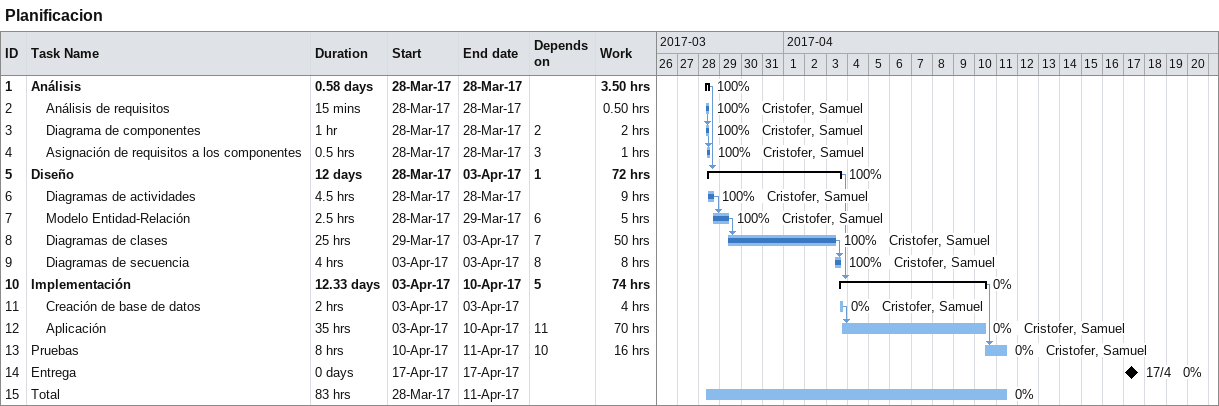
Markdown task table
Planificacion

| ID | Level | Task | Duration | Start | Finish | Predecessors | Resources | % complete | Work (h) |
|---|---|---|---|---|---|---|---|---|---|
| 1 | 1 | **Análisis** | 0.58d | 2017-03-28 | 2017-03-28 |  |  | 100 | 3.50 |
| 2 | 2 | Análisis de requisitos | 15min | 2017-03-28 | 2017-03-28 |  | Cristofer, Samuel | 100 | 0.50 |
| 3 | 2 | Diagrama de componentes | 1h | 2017-03-28 | 2017-03-28 | 2 | Cristofer, Samuel | 100 | 2 |
| 4 | 2 | Asignación de requisitos a los componentes | 0.5h | 2017-03-28 | 2017-03-28 | 3 | Cristofer, Samuel | 100 | 1 |
| 5 | 1 | **Diseño** | 12d | 2017-03-28 | 2017-04-03 | 1 |  | 100 | 72 |
| 6 | 2 | Diagramas de actividades | 4.5h | 2017-03-28 | 2017-03-28 |  | Cristofer, Samuel | 100 | 9 |
| 7 | 2 | Modelo Entidad-Relación | 2.5h | 2017-03-28 | 2017-03-29 | 6 | Cristofer, Samuel | 100 | 5 |
| 8 | 2 | Diagramas de clases | 25h | 2017-03-29 | 2017-04-03 | 7 | Cristofer, Samuel | 100 | 50 |
| 9 | 2 | Diagramas de secuencia | 4h | 2017-04-03 | 2017-04-03 | 8 | Cristofer, Samuel | 100 | 8 |
| 10 | 1 | **Implementación** | 12.33d | 2017-04-03 | 2017-04-10 | 5 |  | 0 | 74 |
| 11 | 2 | Creación de base de datos | 2h | 2017-04-03 | 2017-04-03 |  | Cristofer, Samuel | 0 | 4 |
| 12 | 2 | Aplicación | 35h | 2017-04-03 | 2017-04-10 | 11 | Cristofer, Samuel | 0 | 70 |
| 13 | 1 | Pruebas | 8h | 2017-04-10 | 2017-04-11 | 10 | Cristofer, Samuel | 0 | 16 |
| 14 | 1 | Entrega | 0d | 2017-04-17 | 2017-04-17 |  |  | 0 |  |
| 15 | 1 | Total | 83h | 2017-03-28 | 2017-04-11 |  |  | 0 |  |
